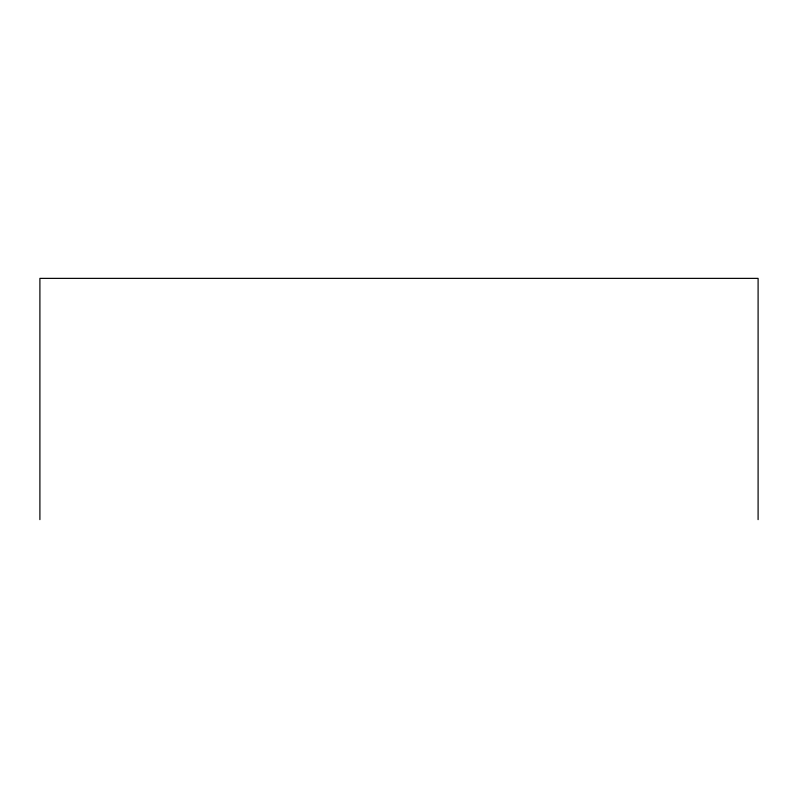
<?xml version="1.0" encoding="UTF-8"?>
<svg xmlns="http://www.w3.org/2000/svg" width="798" height="798" viewBox="0 0 798 798"><rect width="100%" height="100%" fill="white"/><g stroke="black" fill="none" stroke-linecap="round" stroke-linejoin="round"><path stroke-width="1.2" d="M758.1 519.628L758.1 278.372L39.9 278.372L39.9 519.628"/></g></svg>
